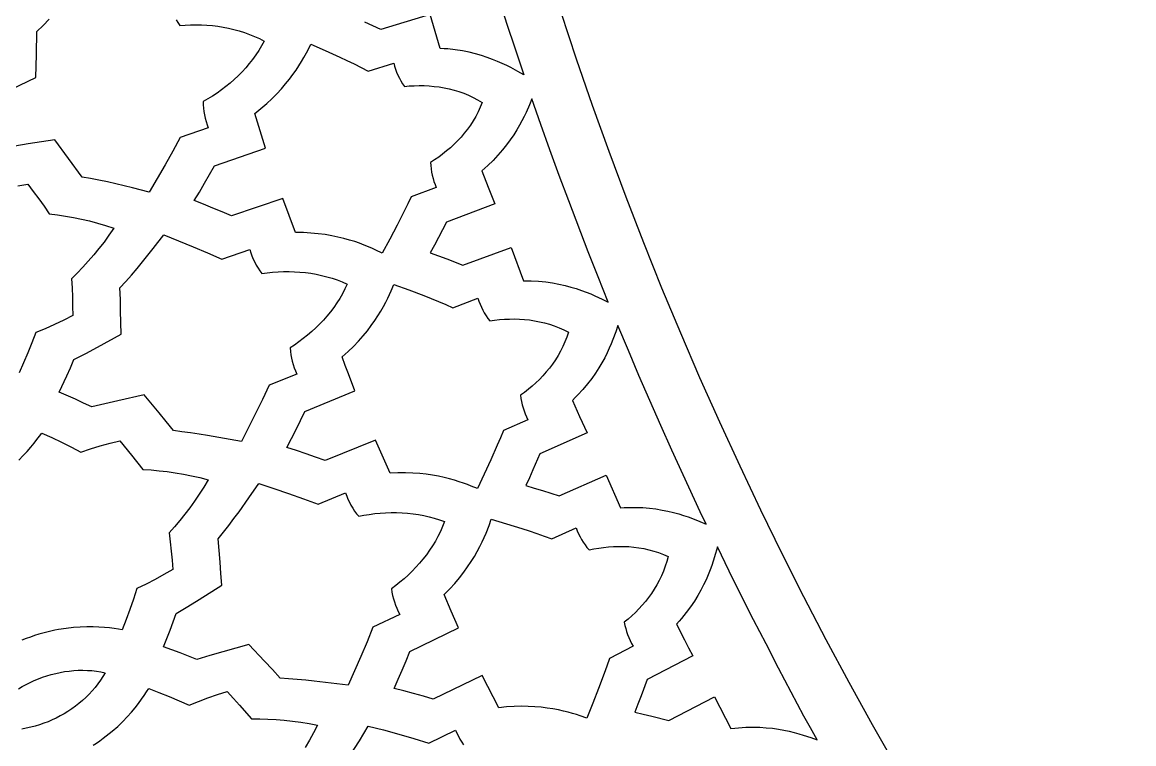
# Model space of a CAD drawing. Extents: x -550 to 550, y -550 to 550.
# Drawn here: x -385.5 to -286.9, y -174.7 to -110.6 of the extents above; entities that cross this region are included whole.
import ezdxf

# ---------------------------------------------------------------- set-up
doc = ezdxf.new("R2010")
doc.units = 0
doc.layers.add('LAYER_1', color=18, linetype='CONTINUOUS')
doc.layers.add('LAYER_10', color=4, linetype='CONTINUOUS')

msp = doc.modelspace()

# ---------------------------------------------------------------- linework, layer by layer
at = {"layer": 'LAYER_1'}
msp.add_lwpolyline([(0, 549.9999999999998, 0.4142135623730951), (-550, -4.34e-14, 0.4142135623730951), (0, -549.9999999999998, 0.4142135623730951), (550, -4.34e-14, 0.4142135623730951)], format="xyb", close=True, dxfattribs=at)
for points in [[(-343.248159114561, -108.4020348258877), (-342.5181934850247, -110.6992109807897), (-341.7702466830445, -112.9904124360073), (-341.001220703125, -115.2744674682617), (-341.5231550537654, -114.981283372822), (-342.1574377378253, -114.6413554881046), (-342.5172735641935, -114.4612369650885), (-342.905873105084, -114.278281703139), (-343.323461904219, -114.095439438385), (-343.770265505321, -113.915659906955), (-344.2465094521125, -113.7418928449777), (-344.7524192883158, -113.577087988582), (-345.2882205576533, -113.4241950738963), (-345.8541388038476, -113.2861638370496), (-346.450399570621, -113.1659440141703), (-347.0772284016961, -113.0664853413874), (-347.7348508407952, -112.9907375548294), (-348.0752801457669, -112.9626770364249), (-348.4234924316406, -112.941650390625), (-349.3101501464844, -109.9187698364258), (-353.6903686523438, -111.2478103637695), (-355.0927191056728, -110.5963723104032)], [(-386.47196762715, -116.5504329158695), (-384.3137512207031, -115.5206680297852), (-384.2518480899701, -113.4755130661081), (-384.1998901367188, -111.4300918579102), (-383.6523594868328, -110.8972047780488), (-383.1143585473509, -110.3546561738962)], [(-371.8368891348645, -110.3947801708087), (-371.6862663905828, -110.6541788896064), (-371.5242309570312, -110.9053955078125), (-371.0483302211758, -110.8690103341102), (-370.5686103842285, -110.8477353789474), (-370.0861237773809, -110.841850430642), (-369.6019227318244, -110.8516352775121), (-369.1170595787504, -110.8773697078756), (-368.6325866493504, -110.9193335100504), (-368.1495562748158, -110.9778064723546), (-367.6690207863379, -111.0530683831061), (-367.1920325151083, -111.1453990306229), (-366.7196437923184, -111.2550782032229), (-366.2529069491595, -111.3823856892241), (-365.7928743168231, -111.5276012769444), (-365.3405982265008, -111.6910047547019), (-364.8971310093837, -111.8728759108146), (-364.4635249966634, -112.0734945336002), (-364.0408325195312, -112.293140411377), (-364.2668520487665, -112.7128014240788), (-364.5125709237321, -113.1228866836498), (-364.776964718036, -113.523035948358), (-365.0590090052858, -113.9128889764719), (-365.3576793590895, -114.2920855262598), (-365.6719513530549, -114.6602653559898), (-366.0008005607896, -115.0170682239305), (-366.3432025559015, -115.3621338883499), (-366.6981329119984, -115.6951021075165), (-367.0645672026882, -116.0156126396986), (-367.4414810015785, -116.3233052431645), (-367.8278498822773, -116.6178196761824), (-368.2226494183923, -116.8987956970206), (-368.6248551835313, -117.1658730639476), (-369.0334427513021, -117.4186915352315), (-369.4473876953125, -117.6568908691406), (-369.4403777244328, -117.9558374167396), (-369.4195728631063, -118.2552769338538), (-369.384863296537, -118.5541164577954), (-369.3361392099289, -118.8512630258766), (-369.273290788486, -119.1456236754095), (-369.1962082174121, -119.4361054437062), (-369.1047816819113, -119.7216153680789), (-368.9989013671875, -120.0010604858398), (-371.4981079101562, -120.8408050537109), (-372.1554154519226, -122.0686816439923), (-372.8320487354296, -123.2862075993481), (-373.5273729222179, -124.493171411524), (-374.2407531738281, -125.6893615722656), (-375.7222836833599, -125.3161677121753), (-377.2084801973698, -124.9605619302632), (-377.9539634944027, -124.7938339977624), (-378.7013756385737, -124.6368783997723), (-379.4509707452222, -124.4914869079481), (-380.2030029296875, -124.3594512939453), (-381.4049056305551, -122.701169925629), (-382.6135559082031, -121.0477523803711), (-384.9763565733894, -121.4125689000003), (-386.1556084656227, -121.6074890402315)], [(-385.9025840749507, -125.1419134324075), (-385.0157775878906, -124.9834594726562), (-384.5271112695146, -125.6359416052266), (-384.044608181524, -126.2930598503486), (-383.569952369959, -126.9558164442221), (-383.1048278808594, -127.6252136230469), (-382.3926375232478, -127.7214046765253), (-381.6808957816628, -127.8306478888841), (-380.9690859401592, -127.9553650122332), (-380.2566912827919, -128.0979777986822), (-379.5431950936156, -128.2609080003412), (-378.8280806566852, -128.4465773693199), (-378.1108312560555, -128.6574076577281), (-377.3909301757812, -128.8958206176758), (-377.8139511884249, -129.5245853470996), (-378.251778686038, -130.129919547146), (-378.7033361449629, -130.7140534278173), (-379.1675470415421, -131.2792171991156), (-379.6433348521179, -131.8276410710434), (-380.1296230530329, -132.3615552536027), (-380.6253351206295, -132.8831899567958), (-381.12939453125, -133.394775390625), (-381.0860015803117, -134.208720833756), (-381.0540119016069, -135.0232734134544), (-381.0333463502236, -135.8381941387204), (-381.02392578125, -136.6532440185547), (-381.8247166404952, -137.0710385774058), (-382.6386954873008, -137.4635566280265), (-383.46464067737, -137.8302251671242), (-384.3013305664062, -138.1704711914062), (-384.6514022206778, -139.0722613817605), (-385.0156823703364, -139.9685627181478), (-385.3958716400025, -140.858159904934), (-385.7936706542969, -141.7398376464844)], [(-385.8244396132077, -149.484223443971), (-385.4301008170534, -149.095897642471), (-385.0714777309831, -148.7171407518602), (-384.7474068839384, -148.3513580540517), (-384.4567248048605, -148.0019548309585), (-384.1982680226912, -147.6723363644938), (-383.9708730663718, -147.3659079365705), (-383.7733764648438, -147.0860748291016), (-382.8911728410333, -147.4859127895056), (-382.0168293021524, -147.9031037889179), (-381.1510083680547, -148.3376798140372), (-380.2943725585938, -148.7896728515625), (-379.4424585965157, -148.4961477994115), (-378.5812467923541, -148.2296038595456), (-377.7120272536365, -147.9904737186666), (-376.8360900878906, -147.7791900634766), (-375.808086171935, -149.0388326962774), (-374.7973937988281, -150.3123474121094), (-374.0797801846621, -150.3654259207649), (-373.36182169685, -150.4315486482946), (-372.6428499602248, -150.5130968728361), (-371.9221965996197, -150.6124518725274), (-371.1991932398678, -150.7319949255062), (-370.4731715058023, -150.8741073099105), (-369.743463022256, -151.0411703038781), (-369.0093994140625, -151.2355651855469), (-369.3928398563785, -151.8880369808942), (-369.792535297871, -152.5180202895934), (-370.2072679574323, -153.1276748897675), (-370.6358200539547, -153.7191605595397), (-371.0769738063303, -154.294637077033), (-371.5295114334515, -154.8562642203705), (-371.9922151542107, -155.4062017676752), (-372.4638671875, -155.9466094970703), (-372.3697487637554, -156.7555803226426), (-372.2869825546934, -157.5658711573823), (-372.2155102245347, -158.3772382542512), (-372.1552734375, -159.1894378662109), (-372.9293732125387, -159.6542997966445), (-373.7181558912255, -160.0947122447256), (-374.5204344768386, -160.510031143686), (-375.3350219726562, -160.8996124267578), (-375.6395942716907, -161.8230392057416), (-375.9584117893407, -162.741769213249), (-376.2915002799962, -163.6554173790245), (-376.6388854980469, -164.5635986328125), (-376.9754650704973, -164.5035953623815), (-377.3519109864376, -164.4453465707101), (-377.7666670416389, -164.3921212955055), (-378.2181770318721, -164.3471885744747), (-378.7048847529083, -164.3138174453248), (-379.2252340005184, -164.2952769457629), (-379.7776685704736, -164.2948361134962), (-380.3606322585448, -164.3157639862316), (-380.9725688605031, -164.3613296016764), (-381.6119221721193, -164.4348019975376), (-382.2771359891647, -164.5394502115223), (-382.6189542734016, -164.6044868245944), (-382.96665410741, -164.6785432813376), (-383.3200409656612, -164.7620282114652), (-383.6789203226265, -164.8553502446907), (-384.0430976527773, -164.9589180107272), (-384.412378430585, -165.0731401392885), (-384.786568130521, -165.1984252600876), (-385.1654722270567, -165.3351820028382), (-385.5488961946634, -165.4838189972535)], [(-385.8449081734136, -169.811637365979), (-385.501124149042, -169.6028398674086), (-385.1510279966574, -169.4084490523099), (-384.795539237442, -169.2289650526731), (-384.4355773925781, -169.0648880004883), (-384.070455243795, -168.9099026509033), (-383.6973571893939, -168.768381966563), (-383.3172006476191, -168.6406181391569), (-382.9309030367148, -168.5269033603741), (-382.5393817749253, -168.4275298219042), (-382.143554280495, -168.3427897154362), (-381.7443379716681, -168.2729752326596), (-381.342650266689, -168.2183785652637), (-380.9394085838018, -168.1792919049378), (-380.5355303412509, -168.1560074433712), (-380.1319329572806, -168.1488173722533), (-379.7295338501351, -168.1580138832734), (-379.3292504380587, -168.1838891681207), (-378.9320001392958, -168.2267354184846), (-378.5387003720906, -168.2868448260544), (-378.1502685546875, -168.3645095825195), (-378.3506728483682, -168.7047818802788), (-378.5675406865461, -169.0368752209224), (-378.8000248599744, -169.3603095812333), (-379.0472781594063, -169.6746049379944), (-379.3084533755951, -169.9792812679885), (-379.5827032992941, -170.2738585479986), (-379.8691807212562, -170.5578567548075), (-380.1670384322346, -170.8307958651981), (-380.4754292229827, -171.0921958559533), (-380.7935058842538, -171.341576703856), (-381.1204212068009, -171.5784583856891), (-381.4553279813772, -171.8023608782354), (-381.797378998736, -172.0128041582778), (-382.1457270496304, -172.2093082025993), (-382.4995249248137, -172.3913929879827), (-382.8579254150391, -172.5585784912109), (-383.2218285995639, -172.7166945505087), (-383.594157127667, -172.8611223614719), (-383.9739321550155, -172.9915280579851), (-384.3601748372769, -173.1075777739328), (-384.7519063301183, -173.2089376431999), (-385.1481477892071, -173.2952737996711), (-385.5479203702106, -173.366252377231)], [(-379.220496414646, -174.8126320706785), (-378.9104956197748, -174.6083104991286), (-378.6114757799462, -174.4014981549229), (-378.3232666863246, -174.1926110377873), (-378.0456981300745, -173.9820651474479), (-377.5218017943453, -173.5576610460612), (-377.038425102073, -173.1316138485707), (-376.5942063825721, -172.7072515527842), (-376.1877839651569, -172.2879021565092), (-375.817796179142, -171.8768936575538), (-375.4828813538415, -171.4775540537256), (-375.1816778185701, -171.0932113428324), (-374.9128239026421, -170.7271935226821), (-374.6749579353719, -170.3828285910823), (-374.4667182460739, -170.0634445458409), (-374.2867431640625, -169.7723693847656), (-373.3803475639497, -170.1179492128954), (-372.4806964146487, -170.4812323431789), (-371.5884616454256, -170.8623335975272), (-370.7043151855469, -171.2613677978516), (-369.8712945485891, -170.9173456694366), (-369.0273806771411, -170.5996968295537), (-368.1738353050132, -170.3089283956948), (-367.3119201660156, -170.0455474853516), (-366.7635625585532, -170.6428191908678), (-366.2233593002962, -171.2475518368308), (-365.1511840820312, -172.4644622802734), (-364.4307482856556, -172.4741044914722), (-363.7091752309689, -172.4967254778549), (-362.9856476792749, -172.5346605284453), (-362.2593483918773, -172.5902449322675), (-361.5294601300801, -172.6658139783453), (-360.7951656551869, -172.7637029557026), (-360.0556477285016, -172.8862471533634), (-359.3100891113281, -173.0357818603516), (-359.6526270676313, -173.7094713349682), (-360.0127968013018, -174.3617121969634), (-360.3892481840137, -174.9945818401362)], [(-356.3939090026351, -175.6994142417295), (-355.5901272829435, -174.4056651777345), (-354.8020935058594, -173.1026611328125), (-353.4483220304596, -173.4512024233774), (-352.0997725727711, -173.8200450048737), (-350.7570390381698, -174.2094833700661), (-349.4207153320312, -174.6198120117188), (-347.0510559082031, -173.464111328125), (-346.9349240869224, -173.7387147189654), (-346.8051684304869, -174.0082402584414), (-346.6623759572681, -174.2718715019651), (-346.5071336856372, -174.5287920049487), (-346.3400286339657, -174.7781853228045)]]:
    msp.add_lwpolyline(points, dxfattribs=at)
for points in [[(-370.249755859375, -126.4568252563477), (-369.7893060952949, -125.689278199078), (-369.3371434700207, -124.9169145160655), (-368.8928159700877, -124.1401054921345), (-368.4558715820312, -123.3592224121094), (-363.9086303710938, -121.788330078125), (-364.8705444335938, -118.7265853881836), (-364.3233816914156, -118.2866826074476), (-363.8147906327961, -117.8447932830744), (-363.3432621541538, -117.4029313930157), (-362.9072871519068, -116.9631109152235), (-362.5053565224736, -116.5273458276497), (-362.1359611622727, -116.0976501082461), (-361.7975919677223, -115.6760377349647), (-361.4887398352409, -115.2645226857573), (-361.2078956612469, -114.8651189385757), (-360.9535503421585, -114.479840471372), (-360.7241947743943, -114.1107012620979), (-360.5183198543725, -113.7597152887054), (-360.17097554323, -113.1202589613724), (-359.8994445800781, -112.5775833129883), (-358.610860355771, -113.1391062523654), (-357.3283045096326, -113.7149062658919), (-356.6911423253686, -114.011485109218), (-356.0577133520371, -114.3156231415896), (-355.4287596284352, -114.6286503365095), (-354.8050231933594, -114.9518966674805), (-352.541748046875, -114.2442474365234), (-352.4706168235664, -114.5202334932528), (-352.383815921998, -114.7925513153866), (-352.2823843653704, -115.0605694512142), (-352.167361176884, -115.3236564490247), (-352.0397853797393, -115.5811808571072), (-351.9006959971366, -115.8325112237509), (-351.7511320522765, -116.0770160972451), (-351.5921325683594, -116.3140640258789), (-351.158490930429, -116.2738669790835), (-350.7209790363418, -116.2487822792591), (-350.2805011640908, -116.2392470042281), (-349.8379615916693, -116.2456982318126), (-349.3942645970704, -116.268573039835), (-348.9503144582873, -116.3083085061174), (-348.5070154533132, -116.3653417084821), (-348.0652718601414, -116.4401097247514), (-347.6259879567649, -116.5330496327476), (-347.190068021177, -116.6445985102928), (-346.7584163313709, -116.7751934352093), (-346.3319371653397, -116.9252714853194), (-345.9115348010766, -117.0952697384453), (-345.4981135165749, -117.2856252724093), (-345.0925775898277, -117.4967751650337), (-344.6958312988281, -117.7291564941406), (-344.8670711344196, -118.1555621427496), (-345.0582839209435, -118.5705544903603), (-345.2684844403703, -118.9739254621827), (-345.4966874746704, -119.3654669834266), (-345.741907805814, -119.7449709793018), (-346.0031602157716, -120.1122293750184), (-346.2794594865135, -120.4670340957861), (-346.56982040001, -120.8091770668149), (-346.8732577382316, -121.1384502133146), (-347.1887862831486, -121.4546454604952), (-347.5154208167313, -121.7575547335664), (-347.8521761209502, -122.0469699577382), (-348.1980669777755, -122.3226830582205), (-348.5521081691776, -122.5844859602231), (-348.9133144771268, -122.8321705889559), (-349.2807006835938, -123.0655288696289), (-349.260561912574, -123.350069458461), (-349.2277348544008, -123.634294633479), (-349.1823420220039, -123.9173613658336), (-349.1245059283137, -124.1984266266755), (-349.0543490862601, -124.4766473871554), (-348.971994008773, -124.7511806184239), (-348.8775632087825, -125.0211832916318), (-348.7711791992188, -125.2858123779297), (-350.9951477050781, -126.1107330322266), (-351.294863021722, -126.7463292859778), (-351.6030532067933, -127.3778942578591), (-352.2408902482408, -128.6305945948542), (-352.9007229614663, -129.8721625208968), (-353.5746154785156, -131.1059265136719), (-354.1207979627403, -130.8430526618427), (-354.4384755874633, -130.6988079482026), (-354.7858351322652, -130.5494096728088), (-355.1628448458998, -130.3973965582088), (-355.5694729771208, -130.2453073269502), (-356.0056877746821, -130.0956807015804), (-356.4714574873375, -129.9510554046471), (-356.9667503638407, -129.8139701586977), (-357.4915346529455, -129.6869636862797), (-358.0457786034058, -129.5725747099407), (-358.6294504639753, -129.4733419522282), (-359.2425184834079, -129.3918041356898), (-359.8849509104573, -129.3304999828729), (-360.5567159938774, -129.291968216325), (-361.2577819824219, -129.2787475585938), (-362.3742980957031, -126.2698059082031), (-366.9324645996094, -127.8087692260742), (-367.756644899022, -127.4586130933943), (-368.5841662304498, -127.1161910794547), (-369.4151595613988, -126.7820721463931)], [(-349.2925720214844, -131.0930023193359), (-348.565345319013, -131.3594526430451), (-347.8411021616971, -131.6336564389478), (-346.3993225097656, -132.1989288330078), (-342.1063842773438, -130.6102905273438), (-341.031494140625, -133.5712585449219), (-340.6834167704418, -133.5713647935739), (-340.3426932608991, -133.5790289146855), (-339.6832769569031, -133.6155308484478), (-339.0531834949732, -133.6777644945288), (-338.4523511414452, -133.7627300012485), (-337.8807181626553, -133.8674275169271), (-337.3382228249396, -133.9888571898844), (-336.8248033946339, -134.1240191684406), (-336.3403981380744, -134.2699136009155), (-335.884945321597, -134.4235406356293), (-335.4583832115378, -134.5819004209019), (-335.0606500742327, -134.7419931050535), (-334.6916841760179, -134.900818836404), (-334.039807162203, -135.2026700339817), (-333.5022583007812, -135.4634552001953), (-333.9591040865573, -134.34840968611), (-334.4082390345258, -133.2302238811777), (-335.2878251014386, -130.9862642968475), (-337.0034027099609, -126.4808235168457), (-337.8468184170268, -124.2227417625826), (-338.6725042358363, -121.9582380441398), (-339.4802858676358, -119.6874212804949), (-340.2699890136719, -117.410400390625), (-340.5029163152467, -117.9622312803679), (-340.7958099297792, -118.6203006329008), (-340.9697844730045, -118.9835777081834), (-341.1647990367891, -119.3666979697274), (-341.3828697685729, -119.7674226077208), (-341.626012815796, -120.1835128123516), (-341.8962443258982, -120.6127297738077), (-342.1955804463196, -121.052834682277), (-342.5260373245001, -121.5015887279477), (-342.8896311078797, -121.9567531010075), (-343.2883779438982, -122.4160889916445), (-343.7242939799958, -122.8773575900467), (-344.1993953636122, -123.338320086402), (-344.452270606815, -123.5679869182458), (-344.7156982421875, -123.7967376708984), (-344.1492825358088, -125.2663691672501), (-343.5721130371094, -126.7318649291992), (-347.8501586914062, -128.3599548339844), (-348.5595230741051, -129.7325800420959), (-348.9223381560024, -130.4147388778848)], [(-382.2298278808594, -143.4544982910156), (-381.5623357650533, -142.0210425391511), (-381.2386305525203, -141.3000887447051), (-380.9322509765625, -140.5718383789062), (-379.8701234528002, -140.0245266024787), (-378.818248996945, -139.4574351677477), (-376.7264099121094, -138.3008270263672), (-376.7755821253276, -136.2513045055949), (-376.799815751487, -135.226543343187), (-376.8330383300781, -134.2020721435547), (-376.3194404898383, -133.6377892778635), (-375.8159493056625, -133.0644304308404), (-375.3212670692389, -132.4832575134523), (-374.8340960722562, -131.8955324366663), (-373.8770969633663, -130.7054734487683), (-372.9345703125, -129.5043487548828), (-371.6372105282541, -130.0137817248462), (-370.3475291979643, -130.5427820704414), (-369.0661587691807, -131.0915748524955), (-367.7937316894531, -131.6603851318359), (-365.3030090332031, -130.7958679199219), (-365.2207900058051, -131.082934068006), (-365.1221222011457, -131.3658526837499), (-365.0079522328912, -131.6437903698), (-364.8792267147081, -131.9159137288025), (-364.7368922602626, -132.181389363404), (-364.5818954832211, -132.4393838762507), (-364.41518299725, -132.6890638699891), (-364.2377014160156, -132.9295959472656), (-363.7642515836418, -132.8647123520662), (-363.2861020073043, -132.8146764879502), (-362.8042814406074, -132.7798282464112), (-362.3198186371554, -132.7605075189433), (-361.8337423505527, -132.7570541970402), (-361.3470813344037, -132.7698081721958), (-360.8608643423127, -132.7991093359039), (-360.3761201278841, -132.8452975796584), (-359.8938774447221, -132.9087127949532), (-359.4151650464311, -132.989694873282), (-358.9410116866155, -133.0885837061386), (-358.4724461188796, -133.2057191850171), (-358.0104970968279, -133.341441201411), (-357.5561933740645, -133.4960896468145), (-357.1105637041939, -133.6700044127212), (-356.6746368408203, -133.863525390625), (-356.8742095696444, -134.2957293607835), (-357.0940841949509, -134.7195597285366), (-357.3332546507104, -135.1345937158543), (-357.5907148708939, -135.5404085447067), (-357.865458789472, -135.9365814370639), (-358.1564803404156, -136.3226896148958), (-358.4627734576952, -136.6983103001724), (-358.7833320752818, -137.0630207148639), (-359.1171501271461, -137.4163980809403), (-359.4632215472589, -137.7580196203716), (-359.8205402695908, -138.0874625551278), (-360.1881002281128, -138.404304107179), (-360.5648953567955, -138.7081214984952), (-360.9499195896096, -138.9984919510465), (-361.3421668605262, -139.2749926868029), (-361.7406311035156, -139.5372009277344), (-361.7147251900718, -139.8349660941336), (-361.6747776462223, -140.1322018756496), (-361.6209423306083, -140.42791746514), (-361.5533731018712, -140.7211220554626), (-361.4722238186521, -141.0108248394749), (-361.3776483395923, -141.2960350100346), (-361.2698005233331, -141.5757617599993), (-361.1488342285156, -141.8490142822266), (-363.5939636230469, -142.8368835449219), (-364.1903483416737, -144.0999225532952), (-364.7986568291079, -145.357360685278), (-365.4216536256209, -146.6075090080691), (-366.0621032714844, -147.8486785888672), (-367.5628069841338, -147.5671080962853), (-369.0670328213898, -147.3033946193512), (-369.8207604713313, -147.1819039420404), (-370.5757213739275, -147.0692811349876), (-371.3320331030129, -146.966994070308), (-372.0898132324219, -146.8765106201172), (-372.7227955832532, -146.0729138244728), (-373.3712248142565, -145.2815429233481), (-374.6822204589844, -143.7101440429688), (-377.0199179348116, -144.2159093074821), (-378.1858724831215, -144.4811553291734), (-379.3465270996094, -144.76806640625), (-380.0588336770874, -144.4221268246841), (-380.7793386098761, -144.0930820564685)], [(-362.0268096923828, -148.3738479614258), (-361.6146018992623, -147.5807998444597), (-361.2110113310557, -146.7834304551111), (-360.8155663729561, -145.9820812050283), (-360.4277954101562, -145.1770935058594), (-355.9826354980469, -143.3370819091797), (-356.5560983133857, -141.8381549529303), (-356.8357048334712, -141.086044803834), (-357.1059875488281, -140.3305816650391), (-356.5851719895107, -139.8607663677771), (-356.1033474312327, -139.390815663357), (-355.6588486765299, -138.9226955631086), (-355.2500105279382, -138.4583720783616), (-354.8751677879934, -137.9998112204457), (-354.5326552592312, -137.5489790006907), (-354.2208077441874, -137.1078414304263), (-353.9379600453979, -136.6783645209822), (-353.6824469653984, -136.2625142836882), (-353.4526033067249, -135.8622567298741), (-353.2467638719129, -135.4795578708695), (-353.0632634634985, -135.1163837180043), (-352.7566189360051, -134.4564735760107), (-352.5193481445312, -133.8982543945312), (-351.1968425845455, -134.380697560108), (-349.8794723391262, -134.8777342726849), (-349.22436235063, -135.1351620160464), (-348.5725154602766, -135.4003623144955), (-347.9245914245665, -135.6747098908115), (-347.28125, -135.9595794677734), (-345.0643920898438, -135.1178436279297), (-344.9774788522416, -135.3891314150747), (-344.8773342580364, -135.6569126736949), (-344.7643183091284, -135.9202480554464), (-344.6387910074174, -136.1781982119855), (-344.5011123548036, -136.4298237949683), (-344.3516423531872, -136.6741854560509), (-344.1907410044683, -136.9103438468896), (-344.0187683105469, -137.1373596191406), (-343.5877728792748, -137.0711982523837), (-343.1520229466558, -137.0198767858225), (-342.7123900452765, -136.9838843589433), (-342.2697457077236, -136.9637101112321), (-341.8249614665835, -136.9598431821748), (-341.3789088544431, -136.9727727112577), (-340.9324594038887, -137.0029878379665), (-340.4864846475073, -137.0509777017876), (-340.0418561178852, -137.1172314422068), (-339.5994453476092, -137.2022381987103), (-339.1601238692658, -137.306487110784), (-338.7247632154416, -137.4304673179142), (-338.2942349187234, -137.5746679595866), (-337.8694105116977, -137.7395781752875), (-337.4511615269511, -137.9256871045029), (-337.0403594970703, -138.1334838867188), (-337.1848962137692, -138.569056856091), (-337.350116457306, -138.9944434546352), (-337.5350438666503, -139.4093762589367), (-337.7387020807718, -139.8135878455811), (-337.9601147386401, -140.2068107911537), (-338.1983054792249, -140.58877767224), (-338.4522979414961, -140.9592210654256), (-338.7211157644231, -141.3178735472957), (-339.0037825869756, -141.6644676944358), (-339.2993220481235, -141.9987360834315), (-339.6067577868363, -142.3204112908682), (-339.9251134420836, -142.6292258933312), (-340.2534126528352, -142.924912467406), (-340.5906790580607, -143.2072035896782), (-340.9359362967299, -143.4758318367332), (-341.2882080078125, -143.7305297851562), (-341.250312568616, -144.0131557628679), (-341.1997599994504, -144.2946696001518), (-341.1367296071023, -144.5742384336033), (-341.0614006983584, -144.851029399818), (-340.9739525800052, -145.1242096353913), (-340.8745645588294, -145.3929462769189), (-340.7634159416176, -145.6564064609962), (-340.6406860351562, -145.9137573242188), (-342.8111877441406, -146.8701477050781), (-343.0767556984612, -147.5231050948763), (-343.3507100180667, -148.172607689166), (-343.919403778715, -149.462888651278), (-344.508521077252, -150.7442709115304), (-345.1093139648438, -152.0200347900391), (-345.6690475246656, -151.7908640826514), (-345.9939658635375, -151.6656674408672), (-346.3486874779692, -151.5368371389916), (-346.7330390451502, -151.406953576001), (-347.1468472422703, -151.2785971508723), (-347.5899387465187, -151.1543482625819), (-348.0621402350849, -151.0367873101065), (-348.5632783851586, -150.9284946924226), (-349.093179873929, -150.832050808507), (-349.6516713785858, -150.7500360573362), (-350.2385795763184, -150.6850308378869), (-350.8537311443163, -150.6396155491356), (-351.496952759769, -150.6163705900589), (-352.168071099866, -150.6178763596334), (-352.8669128417969, -150.6467132568359), (-354.1701049804688, -147.7135314941406), (-358.628173828125, -149.5223541259766), (-359.4734246437608, -149.2227220328216), (-360.3215491066743, -148.9310402967073), (-361.1726448963776, -148.6478889340899)], [(-340.8315734863281, -151.7492370605469), (-340.0883008383013, -151.9710403723652), (-339.3475494904509, -152.2007952126349), (-337.8717346191406, -152.6775817871094), (-333.6813659667969, -150.8350067138672), (-332.4226989746094, -153.7225799560547), (-332.0759939601567, -153.7018470122585), (-331.7361787998836, -153.6891701123843), (-331.0772718476478, -153.6864641341032), (-330.4460857294447, -153.7114214006139), (-329.8427280568172, -153.7610012913191), (-329.2673064413082, -153.8321631856216), (-328.7199284944606, -153.9218664629239), (-328.2007018278174, -154.0270705026288), (-327.7097340529213, -154.144734684139), (-327.2471327813153, -154.2718183868571), (-326.8130056245421, -154.4052809901858), (-326.4074601941449, -154.5420818735278), (-326.0306041016663, -154.6791804162858), (-325.3633903766369, -154.9421079976605), (-324.8122253417969, -155.1697387695312), (-325.3369125910825, -154.084958072735), (-325.8519369513931, -152.9955583250348), (-326.860204875593, -150.8063403511115), (-327.8514448554045, -148.6089621961393), (-328.8400726318359, -146.4103012084961), (-329.8186960872895, -144.207496886295), (-330.7741768712363, -141.9946626762033), (-331.712186681723, -139.7744129757883), (-332.6383972167969, -137.5493621826172), (-332.8367467781548, -138.1137037765024), (-333.08841817182, -138.7876574834616), (-333.239626381468, -139.1604468698912), (-333.4106172400329, -139.5542888732462), (-333.603541477795, -139.9670666897455), (-333.8205498250343, -140.396663515608), (-334.0637930120307, -140.8409625470527), (-334.3354217690646, -141.2978469802985), (-334.6375868264158, -141.7652000115645), (-334.9724389143643, -142.2409048370695), (-335.3421287631904, -142.7228446530326), (-335.748807103174, -143.2089026556726), (-336.1946246645953, -143.6969620412085), (-336.4328827565576, -143.9410807513809), (-336.6817321777344, -144.1849060058594), (-336.046073550064, -145.6256704076162), (-335.3877563476562, -147.0562744140625), (-339.5607604980469, -148.9373016357422), (-340.1839646003284, -150.3486326554054), (-340.5039357347034, -151.0506549946601)], [(-372.9709625244141, -166.0585479736328), (-372.3933591327806, -164.5890955877985), (-372.114877862881, -163.8507650383659), (-371.8542785644531, -163.1061706542969), (-370.8272013182538, -162.496525100424), (-369.8115476524627, -161.8677398978218), (-367.7934875488281, -160.5884704589844), (-367.8790372196898, -159.5649454639768), (-367.9530744964937, -158.5404092469784), (-368.0291969615742, -157.5160770368619), (-368.1210021972656, -156.4931640625), (-367.6431119284767, -155.8996183360583), (-367.175867960894, -155.297617802098), (-366.7178975717172, -154.6883446192962), (-366.2678280381457, -154.0729809463302), (-365.3859006466175, -152.8287107646142), (-364.5191040039062, -151.5742645263672), (-363.1911084608363, -152.0041104818342), (-361.869594604583, -152.4539949850867), (-360.5551627184991, -152.9241354137646), (-359.2484130859375, -153.4147491455078), (-356.8139038085938, -152.40283203125), (-356.715296242862, -152.6845622962836), (-356.6027756345212, -152.962389915929), (-356.4766001044933, -153.2351248649423), (-356.3370277737008, -153.5015771180796), (-356.1843167630658, -153.760556650097), (-356.0187251935105, -154.0108734357509), (-355.8405111859572, -154.2513374497972), (-355.6499328613281, -154.4807586669922), (-355.1806600206688, -154.3874574507267), (-354.7058172112191, -154.3087027252495), (-354.226407323842, -154.2448923269109), (-353.7434332494, -154.1964240920611), (-353.2578978787559, -154.1636958570506), (-352.7708041027724, -154.1471054582296), (-352.2831548123121, -154.1470507319486), (-351.7959528982378, -154.1639295145578), (-351.3102012514122, -154.1981396424075), (-350.826902762698, -154.2500789518481), (-350.3470603229578, -154.32014527923), (-349.8716768230544, -154.4087364609034), (-349.4017551538504, -154.5162503332188), (-348.9382982062087, -154.6430847325263), (-348.4823088709918, -154.7896374951765), (-348.0347900390625, -154.9563064575195), (-348.2073402810544, -155.3993658325728), (-348.4007022132434, -155.835293166632), (-348.6138933921199, -156.263604585114), (-348.845931374174, -156.6838162134354), (-349.0958337158961, -157.0954441770131), (-349.3626179737764, -157.4980046012636), (-349.6453017043052, -157.8910136116038), (-349.9429024639728, -158.2739873334504), (-350.2544378092693, -158.6464418922201), (-350.5789252966852, -159.0078934133297), (-350.9153824827107, -159.3578580221958), (-351.2628269238359, -159.6958518442353), (-351.6202761765513, -160.0213910048648), (-351.986747797347, -160.3339916295011), (-352.3612593427133, -160.6331698435609), (-352.7428283691406, -160.9184417724609), (-352.698323490025, -161.213900793246), (-352.6398312911788, -161.5079499883473), (-352.5675692696553, -161.7996101855538), (-352.4817549225081, -162.0879022126546), (-352.3826057467905, -162.3718468974387), (-352.2703392395561, -162.6504650676951), (-352.1451728978581, -162.922777551213), (-352.00732421875, -163.1878051757812), (-354.3888244628906, -164.3201293945312), (-354.9121134399584, -165.6201907067307), (-355.4519511306676, -166.9135801002984), (-356.0070165641484, -168.2005387881993), (-356.5759887695312, -169.4813079833984), (-358.0847735821278, -169.2891867300808), (-359.5955982970866, -169.1112972081143), (-360.3519627668081, -169.0324902494156), (-361.1090617907481, -168.9630023071883), (-361.8669702284488, -168.9047537426434), (-362.6257629394531, -168.8596649169922), (-363.3084407935144, -168.0965581541976), (-364.0057084435948, -167.3465646346808), (-365.41357421875, -165.8587188720703), (-367.7177287025752, -166.5038568556018), (-368.866180010419, -166.8385838046647), (-370.008056640625, -167.194580078125), (-370.7413618553981, -166.8925539161859), (-371.4818020115899, -166.6078628733916)], [(-352.5110321044922, -169.7615814208984), (-352.1485950403773, -168.9460556014), (-351.794992316981, -168.1267488035414), (-351.4497352624867, -167.3039736097715), (-351.1123352050781, -166.4780426025391), (-346.78515625, -164.3754730224609), (-347.1145233027645, -163.6436462083536), (-347.4353100727376, -162.9079733815486), (-348.0624694824219, -161.4303588867188), (-347.5716542037823, -160.9306411693024), (-347.1197342026005, -160.4331172810236), (-346.7049307458464, -159.9396487404939), (-346.3254651004899, -159.4520970663252), (-345.9795585335008, -158.9723237771294), (-345.6654323118491, -158.5021903915181), (-345.3813077025048, -158.0435584281031), (-345.1254059724375, -157.5982894054962), (-344.8959483886174, -157.1682448423093), (-344.6911562180143, -156.7552862571541), (-344.5092507275979, -156.3612751686424), (-344.3484531843384, -155.9880730953859), (-344.0830670071691, -155.3115420690859), (-343.8807678222656, -154.7405853271484), (-342.529259183699, -155.1419781192869), (-341.1819789950988, -155.5582245730268), (-340.5113541110839, -155.7754353009668), (-339.8435017894179, -156.0005802978705), (-339.1789938467201, -156.2350665149258), (-338.5184020996094, -156.4803009033203), (-336.3558349609375, -155.5075073242188), (-336.2524630461816, -155.7725852971806), (-336.1367768068952, -156.0334475062875), (-336.0092327910804, -156.2893707285647), (-335.8702875467388, -156.5396317410379), (-335.7203976218722, -156.7835073207323), (-335.5600195644824, -157.0202742446736), (-335.3896099225713, -157.2492092898871), (-335.2096252441406, -157.4695892333984), (-334.7831452756753, -157.3781753689703), (-334.3510793585729, -157.3012275833855), (-333.9142591880358, -157.2392854250039), (-333.4735164592664, -157.1928884421854), (-333.0296828674671, -157.16257618329), (-332.5835901078402, -157.1488881966777), (-332.1360698755882, -157.1523640307085), (-331.6879538659135, -157.1735432337422), (-331.2400737740186, -157.2129653541388), (-330.7932612951056, -157.2711699402582), (-330.3483481243771, -157.3486965404605), (-329.9061659570356, -157.4460847031056), (-329.4675464882832, -157.5638739765534), (-329.0333214133226, -157.7026039091638), (-328.604322427356, -157.8628140492968), (-328.1813812255859, -158.0450439453125), (-328.2986644638287, -158.4881317899307), (-328.4372736998884, -158.9223092078327), (-328.596245181564, -159.3472480851158), (-328.7746151566546, -159.7626203078773), (-328.9714198729594, -160.1680977622146), (-329.1856955782773, -160.5633523342251), (-329.4164785204074, -160.9480559100061), (-329.6628049471487, -161.321880375655), (-329.9237111063003, -161.6844976172692), (-330.1982332456612, -162.0355795209459), (-330.4854076130304, -162.3747979727826), (-330.7842704562071, -162.7018248588767), (-331.0938580229902, -163.0163320653255), (-331.4132065611788, -163.3179914782263), (-331.741352318572, -163.6064749836765), (-332.0773315429688, -163.8814544677734), (-332.021829108132, -164.1610722705416), (-331.9537424025365, -164.438781151316), (-331.8733088905616, -164.7137627563215), (-331.7807660365868, -164.9851987317834), (-331.676351304992, -165.2522707239267), (-331.5603021601563, -165.5141603789763), (-331.4328560664596, -165.7700493431575), (-331.2942504882812, -166.0191192626953), (-333.403564453125, -167.1034698486328), (-333.6302671232482, -167.7732228022183), (-333.8671823607135, -168.439428922097), (-334.3650635012251, -169.7633663534144), (-334.8840338017686, -171.0796135279465), (-335.4109191894531, -172.3925018310547), (-335.9821351485324, -172.1977497303071), (-336.3131540127591, -172.092006595413), (-336.6740213466203, -171.9841617797721), (-337.0644180599985, -171.8768225650842), (-337.4840250627761, -171.7725962330495), (-337.9325232648354, -171.6740900653679), (-338.4095935760587, -171.5839113437392), (-338.9149169063286, -171.5046673498636), (-339.4481741655274, -171.438965365441), (-340.0090462635375, -171.3894126721713), (-340.5972141102413, -171.3586165517547), (-341.2123586155211, -171.3491842858909), (-341.8541606892593, -171.3637231562801), (-342.5223012413384, -171.4048404446222), (-343.2164611816406, -171.4751434326172), (-344.701416015625, -168.6293792724609), (-349.0434265136719, -170.7016448974609), (-349.9067115268422, -170.4539262381225), (-350.7723605654724, -170.2142634741311), (-351.6404439759074, -169.9832755526641)], [(-331.1530303955078, -171.8642044067383), (-330.3964902931644, -172.0404552574164), (-329.6419725300406, -172.2247985779964), (-328.1375122070312, -172.6109619140625), (-324.064697265625, -170.5210113525391), (-322.6273193359375, -173.3237762451172), (-322.2832347598693, -173.2823263990595), (-321.9455423648785, -173.2494086372869), (-321.2894749953824, -173.207632091891), (-320.659398981955, -173.1953720595167), (-320.0555960791018, -173.2095539907513), (-319.4783480413288, -173.247103336182), (-318.9279366231417, -173.3049455463961), (-318.4046435790464, -173.3800060719809), (-317.9087506635484, -173.4692103635236), (-317.4405396311537, -173.5694838716115), (-317.000292236368, -173.6777520468317), (-316.588290233697, -173.7909403397716), (-316.2048153776465, -173.9059742010185), (-315.5245741234303, -174.129280430782), (-314.9618225097656, -174.3230743408203), (-315.5522947247938, -173.2726352706703), (-316.1313312773457, -172.215864569031), (-317.2648565191845, -170.0887050256599), (-318.3819164836087, -167.9523492194589), (-319.5020294189453, -165.8175506591797), (-320.0613912858127, -164.7499931285765), (-320.6123231673278, -163.6781265715144), (-321.6944831909337, -161.5243783006089), (-322.7596819230278, -159.3621296916548), (-323.819091796875, -157.1972045898438), (-323.9821824343668, -157.7718772624688), (-324.1918111191892, -158.4590822230321), (-324.3197640103039, -158.839924554745), (-324.4661755503969, -159.2429482505879), (-324.63332045185, -159.6661694079425), (-324.823473427045, -160.1076041241906), (-325.0389091883638, -160.565268496714), (-325.2819024481884, -161.0371786228945), (-325.5547279189005, -161.5213506001139), (-325.8596603128822, -162.0158005257539), (-326.1989743425151, -162.5185444971963), (-326.5749447201812, -163.027598611823), (-326.9898461582625, -163.5409789670157), (-327.2126068725781, -163.7986715152562), (-327.4459533691406, -164.0567016601562), (-326.7364267198215, -165.4625862320221), (-326.3757936893838, -166.1624677460987), (-326.0049438476562, -166.8569183349609), (-330.0580139160156, -168.9841613769531), (-330.5930397589511, -170.4287902021848), (-330.8691044150406, -171.1479829997609)]]:
    msp.add_lwpolyline(points, close=True, dxfattribs=at)
at = {"layer": 'LAYER_10'}
for points in [[(-485, 0, 0.4142135623730952), (0, -484.9999999999998, 0.4142135623730952), (485, 0, 0.4142135623730954), (0, 484.9999999999998, 0.4142135623730952)], [(355, -1.37561e-11, 0.4142135623730731), (1.37561e-11, 354.9999999999998, 0.4142135623730953), (-355, -1.705e-13, 0.4142135623730894), (-3.5811e-12, -354.9999999999998, 0.4142135623730726)]]:
    msp.add_lwpolyline(points, format="xyb", close=True, dxfattribs=at)

doc.saveas('drawing.dxf')
